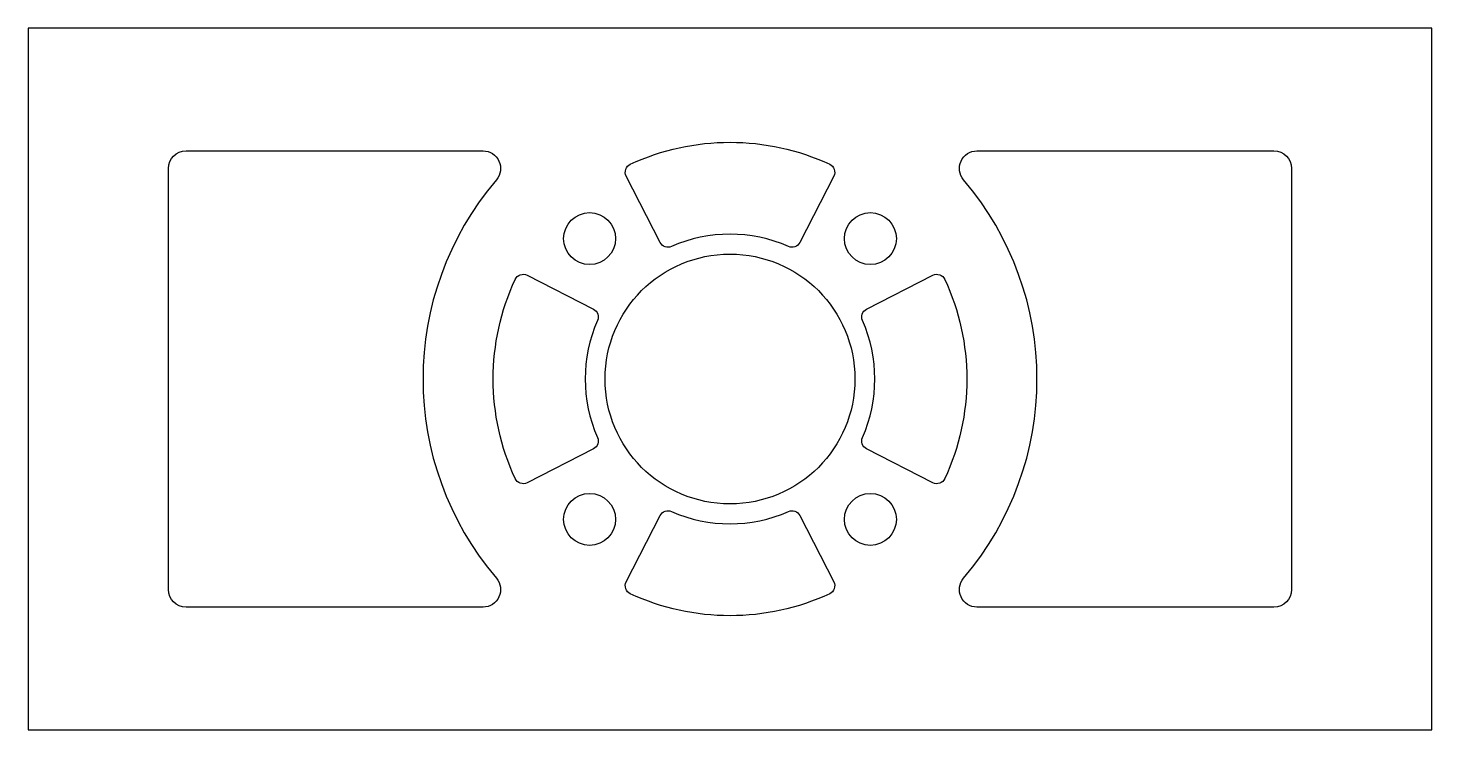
# Model space of a CAD drawing. Header units: inches. Extents: x -5 to 5, y -2.5 to 2.5.
import ezdxf

# ---------------------------------------------------------------- set-up
doc = ezdxf.new("R2010")
doc.units = ezdxf.units.IN
doc.layers.get('0').update_dxf_attribs({"linetype": 'CONTINUOUS'})

msp = doc.modelspace()

# ---------------------------------------------------------------- linework, layer by layer
msp.add_lwpolyline([(5, 2.5), (-5, 2.5), (-5, -2.5), (5, -2.5)], close=True)
for points in [[(-3.875, 1.625), (-1.759, 1.625, -0.63984), (-1.664, 1.419, 0.36843), (-1.664, -1.419, -0.63984), (-1.759, -1.625), (-3.875, -1.625, -0.41421), (-4, -1.5), (-4, 1.5, -0.41421)], [(0.416, 0.944, 0.21083), (-0.416, 0.944, -0.39757), (-0.497, 0.972), (-0.739, 1.445, -0.42553), (-0.71, 1.53, -0.2206), (0.71, 1.53, -0.42553), (0.739, 1.445), (0.497, 0.972, -0.39757)], [(3.875, -1.625), (1.759, -1.625, -0.63984), (1.664, -1.419, 0.36843), (1.664, 1.419, -0.63984), (1.759, 1.625), (3.875, 1.625, -0.41421), (4, 1.5), (4, -1.5, -0.41421)], [(-0.944, 0.416, 0.21083), (-0.944, -0.416, -0.39757), (-0.972, -0.497), (-1.445, -0.739, -0.42553), (-1.53, -0.71, -0.2206), (-1.53, 0.71, -0.42553), (-1.445, 0.739), (-0.972, 0.497, -0.39757)], [(0.944, -0.416, 0.21083), (0.944, 0.416, -0.39757), (0.972, 0.497), (1.445, 0.739, -0.42553), (1.53, 0.71, -0.2206), (1.53, -0.71, -0.42553), (1.445, -0.739), (0.972, -0.497, -0.39757)], [(-0.416, -0.944, 0.21083), (0.416, -0.944, -0.39757), (0.497, -0.972), (0.739, -1.445, -0.42553), (0.71, -1.53, -0.2206), (-0.71, -1.53, -0.42553), (-0.739, -1.445), (-0.497, -0.972, -0.39757)]]:
    msp.add_lwpolyline(points, format="xyb", close=True)
for centre, radius in [((-1, 1), 0.185), ((1, 1), 0.185), ((0, 0), 0.89), ((-1, -1), 0.185), ((1, -1), 0.185)]:
    msp.add_circle(centre, radius)

doc.saveas('drawing.dxf')
